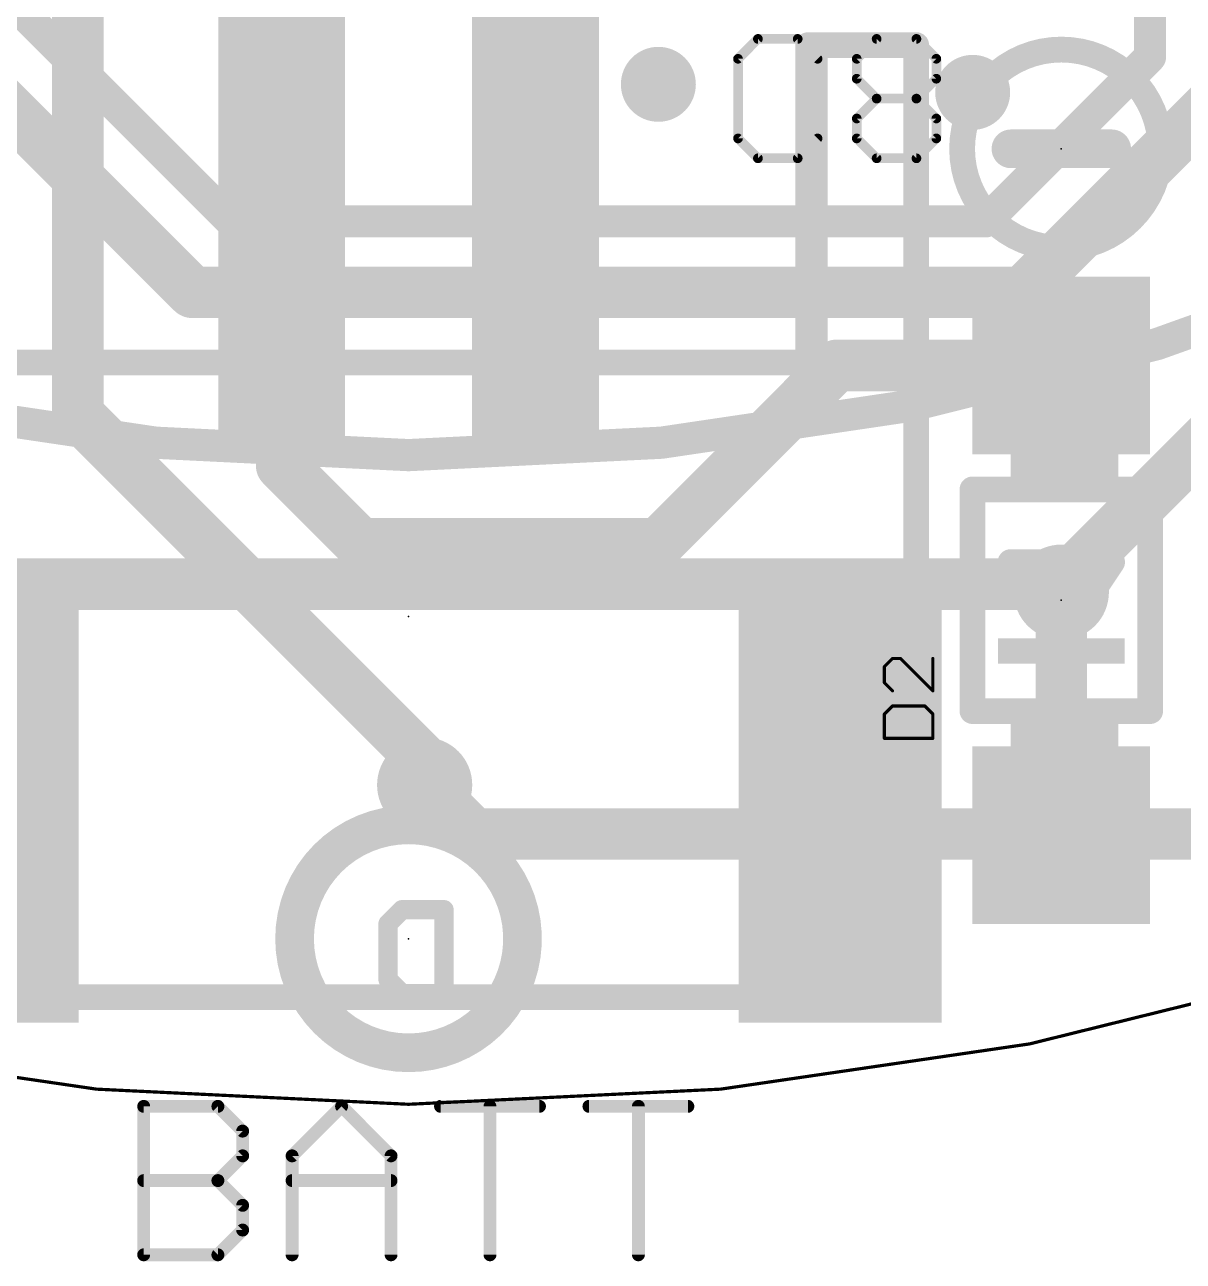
# Model space of a CAD drawing. Extents: x -25.4 to 25.4, y -26.7 to 25.8.
# Drawn here: x -3.02 to 6.1, y -26.67 to -16.93 of the extents above; entities that cross this region are included whole.
import ezdxf

# ---------------------------------------------------------------- set-up
doc = ezdxf.new("R2010")
doc.units = 0
for name, color, linetype in [('1', 12, 'CONTINUOUS'), ('16', 5, 'CONTINUOUS'), ('18', 110, 'CONTINUOUS'), ('20', 53, 'CONTINUOUS'), ('21', 53, 'CONTINUOUS'), ('22', 6, 'CONTINUOUS'), ('23', 53, 'CONTINUOUS'), ('24', 53, 'CONTINUOUS'), ('25', 253, 'CONTINUOUS'), ('51', 53, 'CONTINUOUS')]:
    doc.layers.add(name, color=color, linetype=linetype)

# ---------------------------------------------------------------- blocks, each defined once
blk = doc.blocks.new('RECT')
blk.add_solid([(-0.5, -0.5), (0.5, -0.5), (-0.5, 0.5), (0.5, 0.5)])
blk = doc.blocks.new('ROUNDV')
at = {"const_width": 0.5}
blk.add_lwpolyline([(0, -0.25, 1), (0, 0.25, 1), (0, -0.25)], format="xyb", dxfattribs=at)

msp = doc.modelspace()

# ---------------------------------------------------------------- linework, layer by layer
at = {"layer": '1'}
for points, const_width in [([(-20.32, 0, 0.4142), (0, -20.32)], 0.254), ([(0, -20.32, 0.4142), (20.32, 0)], 0.254), ([(-0.8984, -17.89, 1), (-1.1016, -17.89)], 0.2032), ([(3.374, -19.5114, 1), (3.374, -19.7146)], 0.2032), ([(3.4458, -19.6848, 1), (3.3022, -19.5412)], 0.2032), ([(5.1435, -19.7146, 1), (5.1435, -19.5114)], 0.2032), ([(-2.5342, -19.9282, 1), (-2.6778, -20.0718)], 0.2032), ([(-2.7076, -20, 1), (-2.5044, -20)], 0.2032), ([(-0.9282, -20.3277, 1), (-1.0718, -20.4713)], 0.2032), ([(0, -20.2565, 1), (0, -20.3835)], 0.127), ([(0, -20.3835, 1), (0, -20.2565)], 0.127), ([(-1.1016, -20.3995, 1), (-0.8984, -20.3995)], 0.2032), ([(-0.381, -20.9169, 1), (-0.381, -21.1201)], 0.2032), ([(1.9685, -21.1201, 1), (1.9685, -20.9169)], 0.2032), ([(-0.4528, -21.0903, 1), (-0.3092, -20.9467)], 0.2032), ([(1.8967, -20.9467, 1), (2.0403, -21.0903)], 0.2032), ([(5.2451, -21.3995, 1), (5.0419, -21.3995)], 0.2032), ([(0.2286, -22.733, 1), (0.0254, -22.733)], 0.2032), ([(0.0552, -22.8048, 1), (0.1988, -22.6612)], 0.2032), ([(0.0254, -22.9179, 1), (0.2286, -22.9179)], 0.2032), ([(5.0419, -23.313, 1), (5.2451, -23.313)], 0.2032)]:
    msp.add_lwpolyline(points, format="xyb", dxfattribs=dict(at, const_width=const_width))
at = {"layer": '1', "const_width": 0.4064}
for points in [[(-2.606, -16.2861), (-2.606, -20)], [(-1, -17.89), (-1, -20.3995)], [(1.9685, -21.0185), (3.374, -19.613)], [(3.374, -19.613), (5.1435, -19.613)], [(-2.606, -20), (0.127, -22.733)], [(-1, -20.3995), (-0.381, -21.0185)], [(-0.381, -21.0185), (1.9685, -21.0185)], [(5.1435, -23.313), (5.1435, -21.3995)], [(0.127, -22.733), (0.127, -22.9179)]]:
    msp.add_lwpolyline(points, dxfattribs=at)
at = {"layer": '16'}
for points, const_width in [([(-20.32, 0, 0.4142), (0, -20.32)], 0.254), ([(0, -20.32, 0.4142), (20.32, 0)], 0.254), ([(5.7785, -17.1831, 1), (5.9055, -17.1831)], 0.127), ([(5.8869, -17.228, 1), (5.7971, -17.1382)], 0.127), ([(-1.397, -18.415, 1), (-1.397, -18.542)], 0.127), ([(-1.4419, -18.5234, 1), (-1.3521, -18.4336)], 0.127), ([(4.5017, -18.4336, 1), (4.5915, -18.5234)], 0.127), ([(4.5466, -18.542, 1), (4.5466, -18.415)], 0.127), ([(-1.7029, -18.9357, 1), (-1.7029, -19.1389)], 0.2032), ([(-1.7747, -19.1091, 1), (-1.631, -18.9655)], 0.2032), ([(4.7669, -18.9655, 1), (4.9105, -19.1091)], 0.2032), ([(4.8387, -19.1389, 1), (4.8387, -18.9357)], 0.2032), ([(0, -20.2565, 1), (0, -20.3835)], 0.127), ([(0, -20.3835, 1), (0, -20.2565)], 0.127), ([(5.2451, -21.336, 1), (5.0419, -21.336)], 0.2032), ([(5.1435, -21.4376, 1), (5.1435, -21.2344)], 0.2032), ([(5.0717, -21.2642, 1), (5.2153, -21.4078)], 0.2032), ([(5.0419, -21.3995, 1), (5.2451, -21.3995)], 0.2032), ([(0.1988, -22.8461, 1), (0.0552, -22.9897)], 0.2032), ([(0.5136, -23.2029, 1), (0.5136, -23.4061)], 0.2032), ([(0.4418, -23.3763, 1), (0.5854, -23.2327)], 0.2032)]:
    msp.add_lwpolyline(points, format="xyb", dxfattribs=dict(at, const_width=const_width))
for points, const_width in [([(5.842, -15.8115), (5.842, -17.1831)], 0.254), ([(-1.397, -18.4785), (-3.683, -16.1925)], 0.254), ([(-1.7029, -19.0373), (-3.9127, -16.8275)], 0.4064), ([(6.7945, -17.0815), (4.8387, -19.0373)], 0.4064), ([(5.842, -17.1831), (4.5466, -18.4785)], 0.254), ([(8.3312, -18.1483), (5.1435, -21.336)], 0.4064), ([(4.5466, -18.4785), (-1.397, -18.4785)], 0.254), ([(4.8387, -19.0373), (-1.7029, -19.0373)], 0.4064), ([(-5.334, -21.336), (5.1435, -21.336)], 0.4064), ([(5.1435, -21.3995), (5.1435, -21.336)], 0.4064), ([(0.127, -22.9179), (0.5136, -23.3045)], 0.4064), ([(7.239, -23.3045), (0.5136, -23.3045)], 0.4064)]:
    msp.add_lwpolyline(points, dxfattribs=dict(at, const_width=const_width))
at = {"layer": '20', "const_width": 0.0254}
msp.add_lwpolyline([(-3.4925, 25.146, 14.4823), (3.4925, 25.146)], format="xyb", dxfattribs=at)
at = {"layer": '21'}
for points, const_width in [([(3.15, -19.59), (3.15, -17.09)], 0.2032), ([(3.15, -17.09), (4, -17.09)], 0.2032), ([(4, -17.09), (4, -21.09)], 0.2032), ([(5.5403, -17.907), (4.7466, -17.907)], 0.3048), ([(-3.15, -19.59), (-1.75, -19.59)], 0.2032), ([(1.75, -19.59), (3.15, -19.59)], 0.2032), ([(4.4435, -22.336), (4.4435, -20.59)], 0.2032), ([(5.8435, -20.59), (5.8435, -22.336)], 0.2032), ([(5.1435, -21.763), (4.7435, -21.163)], 0.2032), ([(4.7435, -21.163), (5.5435, -21.163)], 0.2032), ([(5.5435, -21.163), (5.1435, -21.763)], 0.2032), ([(5.1435, -21.563), (4.9435, -21.263)], 0.2032), ([(4.9435, -21.263), (5.3435, -21.263)], 0.2032), ([(5.3435, -21.263), (5.1435, -21.563)], 0.2032), ([(4.9922, -21.336), (5.2948, -21.336)], 0.2032), ([(5.1276, -21.5392), (5.1594, -21.5392)], 0.2032), ([(2.25, -24.59), (-2.25, -24.59)], 0.2032)]:
    msp.add_lwpolyline(points, dxfattribs=dict(at, const_width=const_width))
for points, const_width in [([(3.2008, -17.09, 1), (3.0992, -17.09)], 0.1016), ([(3.15, -17.0392, 1), (3.15, -17.1408)], 0.1016), ([(4.0508, -17.09, 1), (3.9492, -17.09)], 0.1016), ([(4, -17.1408, 1), (4, -17.0392)], 0.1016), ([(5.1435, -18.6887, 1), (5.1435, -17.1253, 1), (5.1435, -18.6887)], 0.2032), ([(4.7466, -17.8308, 1), (4.7466, -17.9832)], 0.1524), ([(5.5403, -17.9832, 1), (5.5403, -17.8308)], 0.1524), ([(-1.75, -19.6408, 1), (-1.75, -19.5392)], 0.1016), ([(1.75, -19.5392, 1), (1.75, -19.6408)], 0.1016), ([(3.0992, -19.59, 1), (3.2008, -19.59)], 0.1016), ([(3.15, -19.6408, 1), (3.15, -19.5392)], 0.1016), ([(4.4943, -20.59, 1), (4.3927, -20.59)], 0.1016), ([(5.8943, -20.59, 1), (5.7927, -20.59)], 0.1016), ([(3.9492, -21.09, 1), (4.0508, -21.09)], 0.1016), ([(4.7858, -21.1348, 1), (4.7012, -21.1912)], 0.1016), ([(4.7435, -21.1122, 1), (4.7435, -21.2138)], 0.1016), ([(5.5858, -21.1912, 1), (5.5012, -21.1348)], 0.1016), ([(5.5435, -21.2138, 1), (5.5435, -21.1122)], 0.1016), ([(4.9858, -21.2348, 1), (4.9012, -21.2912)], 0.1016), ([(4.9435, -21.2122, 1), (4.9435, -21.3138)], 0.1016), ([(5.3858, -21.2912, 1), (5.3012, -21.2348)], 0.1016), ([(5.3435, -21.3138, 1), (5.3435, -21.2122)], 0.1016), ([(4.9922, -21.2852, 1), (4.9922, -21.3868)], 0.1016), ([(5.2948, -21.3868, 1), (5.2948, -21.2852)], 0.1016), ([(5.1276, -21.4884, 1), (5.1276, -21.59)], 0.1016), ([(5.1012, -21.5348, 1), (5.1858, -21.5912)], 0.1016), ([(5.1012, -21.5912, 1), (5.1858, -21.5348)], 0.1016), ([(5.1594, -21.59, 1), (5.1594, -21.4884)], 0.1016), ([(5.1012, -21.7348, 1), (5.1858, -21.7912)], 0.1016), ([(5.1012, -21.7912, 1), (5.1858, -21.7348)], 0.1016), ([(4.3927, -22.336, 1), (4.4943, -22.336)], 0.1016), ([(5.7927, -22.336, 1), (5.8943, -22.336)], 0.1016), ([(-2.25, -24.5392, 1), (-2.25, -24.6408)], 0.1016), ([(2.25, -24.6408, 1), (2.25, -24.5392)], 0.1016)]:
    msp.add_lwpolyline(points, format="xyb", dxfattribs=dict(at, const_width=const_width))
at = {"layer": '22'}
for points, const_width in [([(0, -25.028, 1), (0, -23.232, 1), (0, -25.028)], 0.3048), ([(-0.0511, -23.8627, 1), (-0.0511, -23.9389)], 0.0762), ([(-0.0241, -23.9278, 1), (-0.078, -23.8739)], 0.0762), ([(0.3175, -23.9008, 1), (0.2413, -23.9008)], 0.0762), ([(0.2794, -23.9389, 1), (0.2794, -23.8627)], 0.0762), ([(-0.1231, -24.011, 1), (-0.1993, -24.011)], 0.0762), ([(-0.1882, -23.9841, 1), (-0.1343, -24.0379)], 0.0762), ([(-0.1343, -24.4247, 1), (-0.1882, -24.4786)], 0.0762), ([(-0.1993, -24.4516, 1), (-0.1231, -24.4516)], 0.0762), ([(-0.0511, -24.5237, 1), (-0.0511, -24.5999)], 0.0762), ([(-0.078, -24.5887, 1), (-0.0241, -24.5349)], 0.0762), ([(0.2413, -24.5618, 1), (0.3175, -24.5618)], 0.0762), ([(0.2794, -24.5999, 1), (0.2794, -24.5237)], 0.0762)]:
    msp.add_lwpolyline(points, format="xyb", dxfattribs=dict(at, const_width=const_width))
at = {"layer": '22', "const_width": 0.1524}
for points in [[(-0.1612, -24.011), (-0.0511, -23.9008)], [(-0.0511, -23.9008), (0.2794, -23.9008)], [(0.2794, -23.9008), (0.2794, -24.5618)], [(-0.1612, -24.4516), (-0.1612, -24.011)], [(-0.0511, -24.5618), (-0.1612, -24.4516)], [(0.2794, -24.5618), (-0.0511, -24.5618)]]:
    msp.add_lwpolyline(points, dxfattribs=at)
at = {"layer": '23'}
for p in [(5.1435, -17.907), (5.1435, -21.463), (0, -21.59)]:
    msp.add_point(p, dxfattribs=at)
at = {"layer": '24'}
msp.add_point((0, -24.13), dxfattribs=at)
at = {"layer": '25'}
for points, const_width in [([(2.7528, -17.0413), (2.5961, -17.1981)], 0.0762), ([(3.0664, -17.0413), (2.7528, -17.0413)], 0.0762), ([(3.2231, -17.1981), (3.0664, -17.0413)], 0.0762), ([(3.5316, -17.1981), (3.6883, -17.0413)], 0.0762), ([(3.6883, -17.0413), (4.0019, -17.0413)], 0.0762), ([(4.0019, -17.0413), (4.1587, -17.1981)], 0.0762), ([(2.5961, -17.1981), (2.5961, -17.8251)], 0.0762), ([(3.5316, -17.3548), (3.5316, -17.1981)], 0.0762), ([(4.1587, -17.1981), (4.1587, -17.3548)], 0.0762), ([(3.6883, -17.5116), (3.5316, -17.3548)], 0.0762), ([(4.1587, -17.3548), (4.0019, -17.5116)], 0.0762), ([(3.5316, -17.6684), (3.6883, -17.5116)], 0.0762), ([(3.6883, -17.5116), (4.0019, -17.5116)], 0.0762), ([(4.0019, -17.5116), (4.1587, -17.6684)], 0.0762), ([(3.5316, -17.8251), (3.5316, -17.6684)], 0.0762), ([(4.1587, -17.6684), (4.1587, -17.8251)], 0.0762), ([(2.5961, -17.8251), (2.7528, -17.9819)], 0.0762), ([(3.0664, -17.9819), (3.2231, -17.8251)], 0.0762), ([(3.6883, -17.9819), (3.5316, -17.8251)], 0.0762), ([(4.1587, -17.8251), (4.0019, -17.9819)], 0.0762), ([(2.7528, -17.9819), (3.0664, -17.9819)], 0.0762), ([(4.0019, -17.9819), (3.6883, -17.9819)], 0.0762), ([(3.813, -21.9219), (3.7495, -21.9854)], 0.0254), ([(3.8766, -21.9219), (3.813, -21.9219)], 0.0254), ([(4.1308, -22.1761), (3.8766, -21.9219)], 0.0254), ([(4.1308, -21.9219), (4.1308, -22.1761)], 0.0254), ([(3.7495, -21.9854), (3.7495, -22.1125)], 0.0254), ([(3.7495, -22.1125), (3.813, -22.1761)], 0.0254), ([(3.813, -22.2961), (3.7495, -22.3596)], 0.0254), ([(4.0672, -22.2961), (3.813, -22.2961)], 0.0254), ([(4.1308, -22.3596), (4.0672, -22.2961)], 0.0254), ([(3.7495, -22.3596), (3.7495, -22.5503)], 0.0254), ([(4.1308, -22.5503), (4.1308, -22.3596)], 0.0254), ([(3.7495, -22.5503), (4.1308, -22.5503)], 0.0254), ([(-2.0868, -26.6192), (-2.0868, -25.4498)], 0.1016), ([(-2.0868, -25.4498), (-1.5021, -25.4498)], 0.1016), ([(-1.5021, -25.4498), (-1.3072, -25.6447)], 0.1016), ([(-0.9174, -25.8396), (-0.5276, -25.4498)], 0.1016), ([(-0.5276, -25.4498), (-0.1378, -25.8396)], 0.1016), ([(0.252, -25.4498), (1.0316, -25.4498)], 0.1016), ([(0.6418, -26.6192), (0.6418, -25.4498)], 0.1016), ([(1.4214, -25.4498), (2.201, -25.4498)], 0.1016), ([(1.8112, -26.6192), (1.8112, -25.4498)], 0.1016), ([(-1.3072, -25.6447), (-1.3072, -25.8396)], 0.1016), ([(-1.3072, -25.8396), (-1.5021, -26.0345)], 0.1016), ([(-0.9174, -26.6192), (-0.9174, -25.8396)], 0.1016), ([(-0.1378, -25.8396), (-0.1378, -26.6192)], 0.1016), ([(-2.0868, -26.0345), (-1.5021, -26.0345)], 0.1016), ([(-1.5021, -26.0345), (-1.3072, -26.2294)], 0.1016), ([(-0.9174, -26.0345), (-0.1378, -26.0345)], 0.1016), ([(-1.3072, -26.2294), (-1.3072, -26.4243)], 0.1016), ([(-1.3072, -26.4243), (-1.5021, -26.6192)], 0.1016), ([(-1.5021, -26.6192), (-2.0868, -26.6192)], 0.1016)]:
    msp.add_lwpolyline(points, dxfattribs=dict(at, const_width=const_width))
for points, const_width in [([(2.7528, -17.0222, 1), (2.7528, -17.0603)], 0.0381), ([(2.7663, -17.0548, 1), (2.7394, -17.0278)], 0.0381), ([(3.0798, -17.0278, 1), (3.0529, -17.0548)], 0.0381), ([(3.0664, -17.0603, 1), (3.0664, -17.0222)], 0.0381), ([(3.6883, -17.0222, 1), (3.6883, -17.0603)], 0.0381), ([(3.7018, -17.0548, 1), (3.6749, -17.0278)], 0.0381), ([(4.0154, -17.0278, 1), (3.9884, -17.0548)], 0.0381), ([(4.0019, -17.0603, 1), (4.0019, -17.0222)], 0.0381), ([(2.6151, -17.1981, 1), (2.577, -17.1981)], 0.0381), ([(2.5826, -17.1846, 1), (2.6095, -17.2115)], 0.0381), ([(3.2097, -17.2115, 1), (3.2366, -17.1846)], 0.0381), ([(3.5506, -17.1981, 1), (3.5125, -17.1981)], 0.0381), ([(3.5181, -17.1846, 1), (3.5451, -17.2115)], 0.0381), ([(4.1777, -17.1981, 1), (4.1396, -17.1981)], 0.0381), ([(4.1452, -17.2115, 1), (4.1721, -17.1846)], 0.0381), ([(3.5451, -17.3414, 1), (3.5181, -17.3683)], 0.0381), ([(3.5125, -17.3548, 1), (3.5506, -17.3548)], 0.0381), ([(4.1396, -17.3548, 1), (4.1777, -17.3548)], 0.0381), ([(4.1721, -17.3683, 1), (4.1452, -17.3414)], 0.0381), ([(3.6883, -17.4926, 1), (3.6883, -17.5307)], 0.0381), ([(3.6749, -17.5251, 1), (3.7018, -17.4981)], 0.0381), ([(3.7018, -17.5251, 1), (3.6749, -17.4981)], 0.0381), ([(4.0154, -17.4981, 1), (3.9884, -17.5251)], 0.0381), ([(3.9884, -17.4981, 1), (4.0154, -17.5251)], 0.0381), ([(4.0019, -17.5307, 1), (4.0019, -17.4926)], 0.0381), ([(3.5506, -17.6684, 1), (3.5125, -17.6684)], 0.0381), ([(3.5181, -17.6549, 1), (3.5451, -17.6818)], 0.0381), ([(4.1777, -17.6684, 1), (4.1396, -17.6684)], 0.0381), ([(4.1452, -17.6818, 1), (4.1721, -17.6549)], 0.0381), ([(2.577, -17.8251, 1), (2.6151, -17.8251)], 0.0381), ([(2.6095, -17.8117, 1), (2.5826, -17.8386)], 0.0381), ([(3.2366, -17.8386, 1), (3.2097, -17.8117)], 0.0381), ([(3.5451, -17.8117, 1), (3.5181, -17.8386)], 0.0381), ([(3.5125, -17.8251, 1), (3.5506, -17.8251)], 0.0381), ([(4.1396, -17.8251, 1), (4.1777, -17.8251)], 0.0381), ([(4.1721, -17.8386, 1), (4.1452, -17.8117)], 0.0381), ([(2.7528, -17.9628, 1), (2.7528, -18.0009)], 0.0381), ([(2.7394, -17.9954, 1), (2.7663, -17.9684)], 0.0381), ([(3.0529, -17.9684, 1), (3.0798, -17.9954)], 0.0381), ([(3.0664, -18.0009, 1), (3.0664, -17.9628)], 0.0381), ([(3.6883, -17.9628, 1), (3.6883, -18.0009)], 0.0381), ([(3.6749, -17.9954, 1), (3.7018, -17.9684)], 0.0381), ([(3.9884, -17.9684, 1), (4.0154, -17.9954)], 0.0381), ([(4.0019, -18.0009, 1), (4.0019, -17.9628)], 0.0381), ([(3.813, -21.9155, 1), (3.813, -21.9282)], 0.0127), ([(3.8175, -21.9264, 1), (3.8085, -21.9174)], 0.0127), ([(3.8811, -21.9174, 1), (3.8721, -21.9264)], 0.0127), ([(3.8766, -21.9282, 1), (3.8766, -21.9155)], 0.0127), ([(4.1372, -21.9219, 1), (4.1244, -21.9219)], 0.0127), ([(3.7558, -21.9854, 1), (3.7431, -21.9854)], 0.0127), ([(3.745, -21.9809, 1), (3.754, -21.9899)], 0.0127), ([(3.754, -22.1081, 1), (3.745, -22.117)], 0.0127), ([(3.7431, -22.1125, 1), (3.7558, -22.1125)], 0.0127), ([(3.8085, -22.1806, 1), (3.8175, -22.1716)], 0.0127), ([(4.1244, -22.1761, 1), (4.1372, -22.1761)], 0.0127), ([(4.1263, -22.1806, 1), (4.1353, -22.1716)], 0.0127), ([(3.813, -22.2897, 1), (3.813, -22.3024)], 0.0127), ([(3.8175, -22.3006, 1), (3.8085, -22.2916)], 0.0127), ([(4.0717, -22.2916, 1), (4.0628, -22.3006)], 0.0127), ([(4.0672, -22.3024, 1), (4.0672, -22.2897)], 0.0127), ([(3.7558, -22.3596, 1), (3.7431, -22.3596)], 0.0127), ([(3.745, -22.3551, 1), (3.754, -22.3641)], 0.0127), ([(4.1372, -22.3596, 1), (4.1244, -22.3596)], 0.0127), ([(4.1263, -22.3641, 1), (4.1353, -22.3551)], 0.0127), ([(3.7495, -22.5439, 1), (3.7495, -22.5567)], 0.0127), ([(3.7431, -22.5503, 1), (3.7558, -22.5503)], 0.0127), ([(4.1244, -22.5503, 1), (4.1372, -22.5503)], 0.0127), ([(4.1308, -22.5567, 1), (4.1308, -22.5439)], 0.0127), ([(-2.0614, -25.4498, 1), (-2.1122, -25.4498)], 0.0508), ([(-2.0868, -25.4244, 1), (-2.0868, -25.4752)], 0.0508), ([(-1.4841, -25.4318, 1), (-1.5201, -25.4678)], 0.0508), ([(-1.5021, -25.4752, 1), (-1.5021, -25.4244)], 0.0508), ([(-0.5096, -25.4318, 1), (-0.5456, -25.4678)], 0.0508), ([(-0.5096, -25.4678, 1), (-0.5456, -25.4318)], 0.0508), ([(0.252, -25.4244, 1), (0.252, -25.4752)], 0.0508), ([(0.6672, -25.4498, 1), (0.6164, -25.4498)], 0.0508), ([(1.0316, -25.4752, 1), (1.0316, -25.4244)], 0.0508), ([(1.4214, -25.4244, 1), (1.4214, -25.4752)], 0.0508), ([(1.8366, -25.4498, 1), (1.7858, -25.4498)], 0.0508), ([(2.201, -25.4752, 1), (2.201, -25.4244)], 0.0508), ([(-1.2818, -25.6447, 1), (-1.3326, -25.6447)], 0.0508), ([(-1.3252, -25.6627, 1), (-1.2892, -25.6267)], 0.0508), ([(-1.2892, -25.8576, 1), (-1.3252, -25.8216)], 0.0508), ([(-0.9354, -25.8216, 1), (-0.8994, -25.8576)], 0.0508), ([(-0.892, -25.8396, 1), (-0.9428, -25.8396)], 0.0508), ([(-0.1124, -25.8396, 1), (-0.1632, -25.8396)], 0.0508), ([(-0.1558, -25.8576, 1), (-0.1198, -25.8216)], 0.0508), ([(-1.3326, -25.8396, 1), (-1.2818, -25.8396)], 0.0508), ([(-2.0868, -26.0091, 1), (-2.0868, -26.0599)], 0.0508), ([(-1.4841, -26.0165, 1), (-1.5201, -26.0525)], 0.0508), ([(-1.5201, -26.0165, 1), (-1.4841, -26.0525)], 0.0508), ([(-1.5021, -26.0599, 1), (-1.5021, -26.0091)], 0.0508), ([(-0.9174, -26.0091, 1), (-0.9174, -26.0599)], 0.0508), ([(-0.1378, -26.0599, 1), (-0.1378, -26.0091)], 0.0508), ([(-1.2818, -26.2294, 1), (-1.3326, -26.2294)], 0.0508), ([(-1.3252, -26.2474, 1), (-1.2892, -26.2114)], 0.0508), ([(-1.2892, -26.4423, 1), (-1.3252, -26.4063)], 0.0508), ([(-1.3326, -26.4243, 1), (-1.2818, -26.4243)], 0.0508), ([(-2.0868, -26.5938, 1), (-2.0868, -26.6446)], 0.0508), ([(-1.5201, -26.6012, 1), (-1.4841, -26.6372)], 0.0508), ([(-1.5021, -26.6446, 1), (-1.5021, -26.5938)], 0.0508), ([(-2.1122, -26.6192, 1), (-2.0614, -26.6192)], 0.0508), ([(-0.9428, -26.6192, 1), (-0.892, -26.6192)], 0.0508), ([(-0.1632, -26.6192, 1), (-0.1124, -26.6192)], 0.0508), ([(0.6164, -26.6192, 1), (0.6672, -26.6192)], 0.0508), ([(1.7858, -26.6192, 1), (1.8366, -26.6192)], 0.0508)]:
    msp.add_lwpolyline(points, format="xyb", dxfattribs=dict(at, const_width=const_width))
at = {"layer": '51', "const_width": 0.2032}
for points in [[(3.2, -19.59), (3.2, -17.09)], [(3.2, -17.09), (4, -17.09)], [(4, -17.09), (4, -24.59)], [(-3.2, -19.59), (3.2, -19.59)], [(4.4435, -20.59), (5.8435, -20.59)], [(5.8435, -22.336), (4.4435, -22.336)], [(4, -24.59), (-4, -24.59)]]:
    msp.add_lwpolyline(points, dxfattribs=at)
at = {"layer": '51', "const_width": 0.1016}
for points in [[(3.2508, -17.09, 1), (3.1492, -17.09)], [(3.2, -17.0392, 1), (3.2, -17.1408)], [(4.0508, -17.09, 1), (3.9492, -17.09)], [(4, -17.1408, 1), (4, -17.0392)], [(3.1492, -19.59, 1), (3.2508, -19.59)], [(3.2, -19.6408, 1), (3.2, -19.5392)], [(4.4435, -20.5392, 1), (4.4435, -20.6408)], [(5.8435, -20.6408, 1), (5.8435, -20.5392)], [(4.4435, -22.2852, 1), (4.4435, -22.3868)], [(5.8435, -22.3868, 1), (5.8435, -22.2852)], [(3.9492, -24.59, 1), (4.0508, -24.59)], [(4, -24.6408, 1), (4, -24.5392)]]:
    msp.add_lwpolyline(points, format="xyb", dxfattribs=at)

# ---------------------------------------------------------------- block references
at = {"layer": '1', "yscale": 4.6, "rotation": 180}
for p in [(-1, -17.89), (1, -17.89)]:
    msp.add_blockref('RECT', p, dxfattribs=at)
at = {"layer": '1'}
for p, xscale, yscale, rotation in [((5.1435, -19.613), 1.4, 1.4, 180), ((-3.4, -23.09), 3.4, 1.6, 270), ((3.4, -23.09), 3.4, 1.6, 270), ((5.1435, -23.313), 1.4, 1.4, 180)]:
    msp.add_blockref('RECT', p, dxfattribs=dict(at, xscale=xscale, yscale=yscale, rotation=rotation))
at = {"layer": '18'}
for p, xscale, yscale in [((1.9685, -17.399), 0.5906, 0.5906), ((1.9685, -17.399), 0.5906, 0.5906), ((4.445, -17.4625), 0.5906, 0.5906), ((4.445, -17.4625), 0.5906, 0.5906), ((5.1435, -21.3995), 0.75, 0.75), ((5.1435, -21.3995), 0.75, 0.75), ((0.127, -22.9179), 0.75, 0.75), ((0.127, -22.9179), 0.75, 0.75)]:
    msp.add_blockref('ROUNDV', p, dxfattribs=dict(at, xscale=xscale, yscale=yscale))
at = {"layer": '21', "xscale": 0.2, "rotation": 90}
msp.add_blockref('RECT', (5.1435, -21.863), dxfattribs=at)
at = {"layer": '51', "xscale": 0.75, "yscale": 0.85, "rotation": 90}
for p in [(5.1685, -20.115), (5.1685, -22.811)]:
    msp.add_blockref('RECT', p, dxfattribs=at)

doc.saveas('drawing.dxf')
